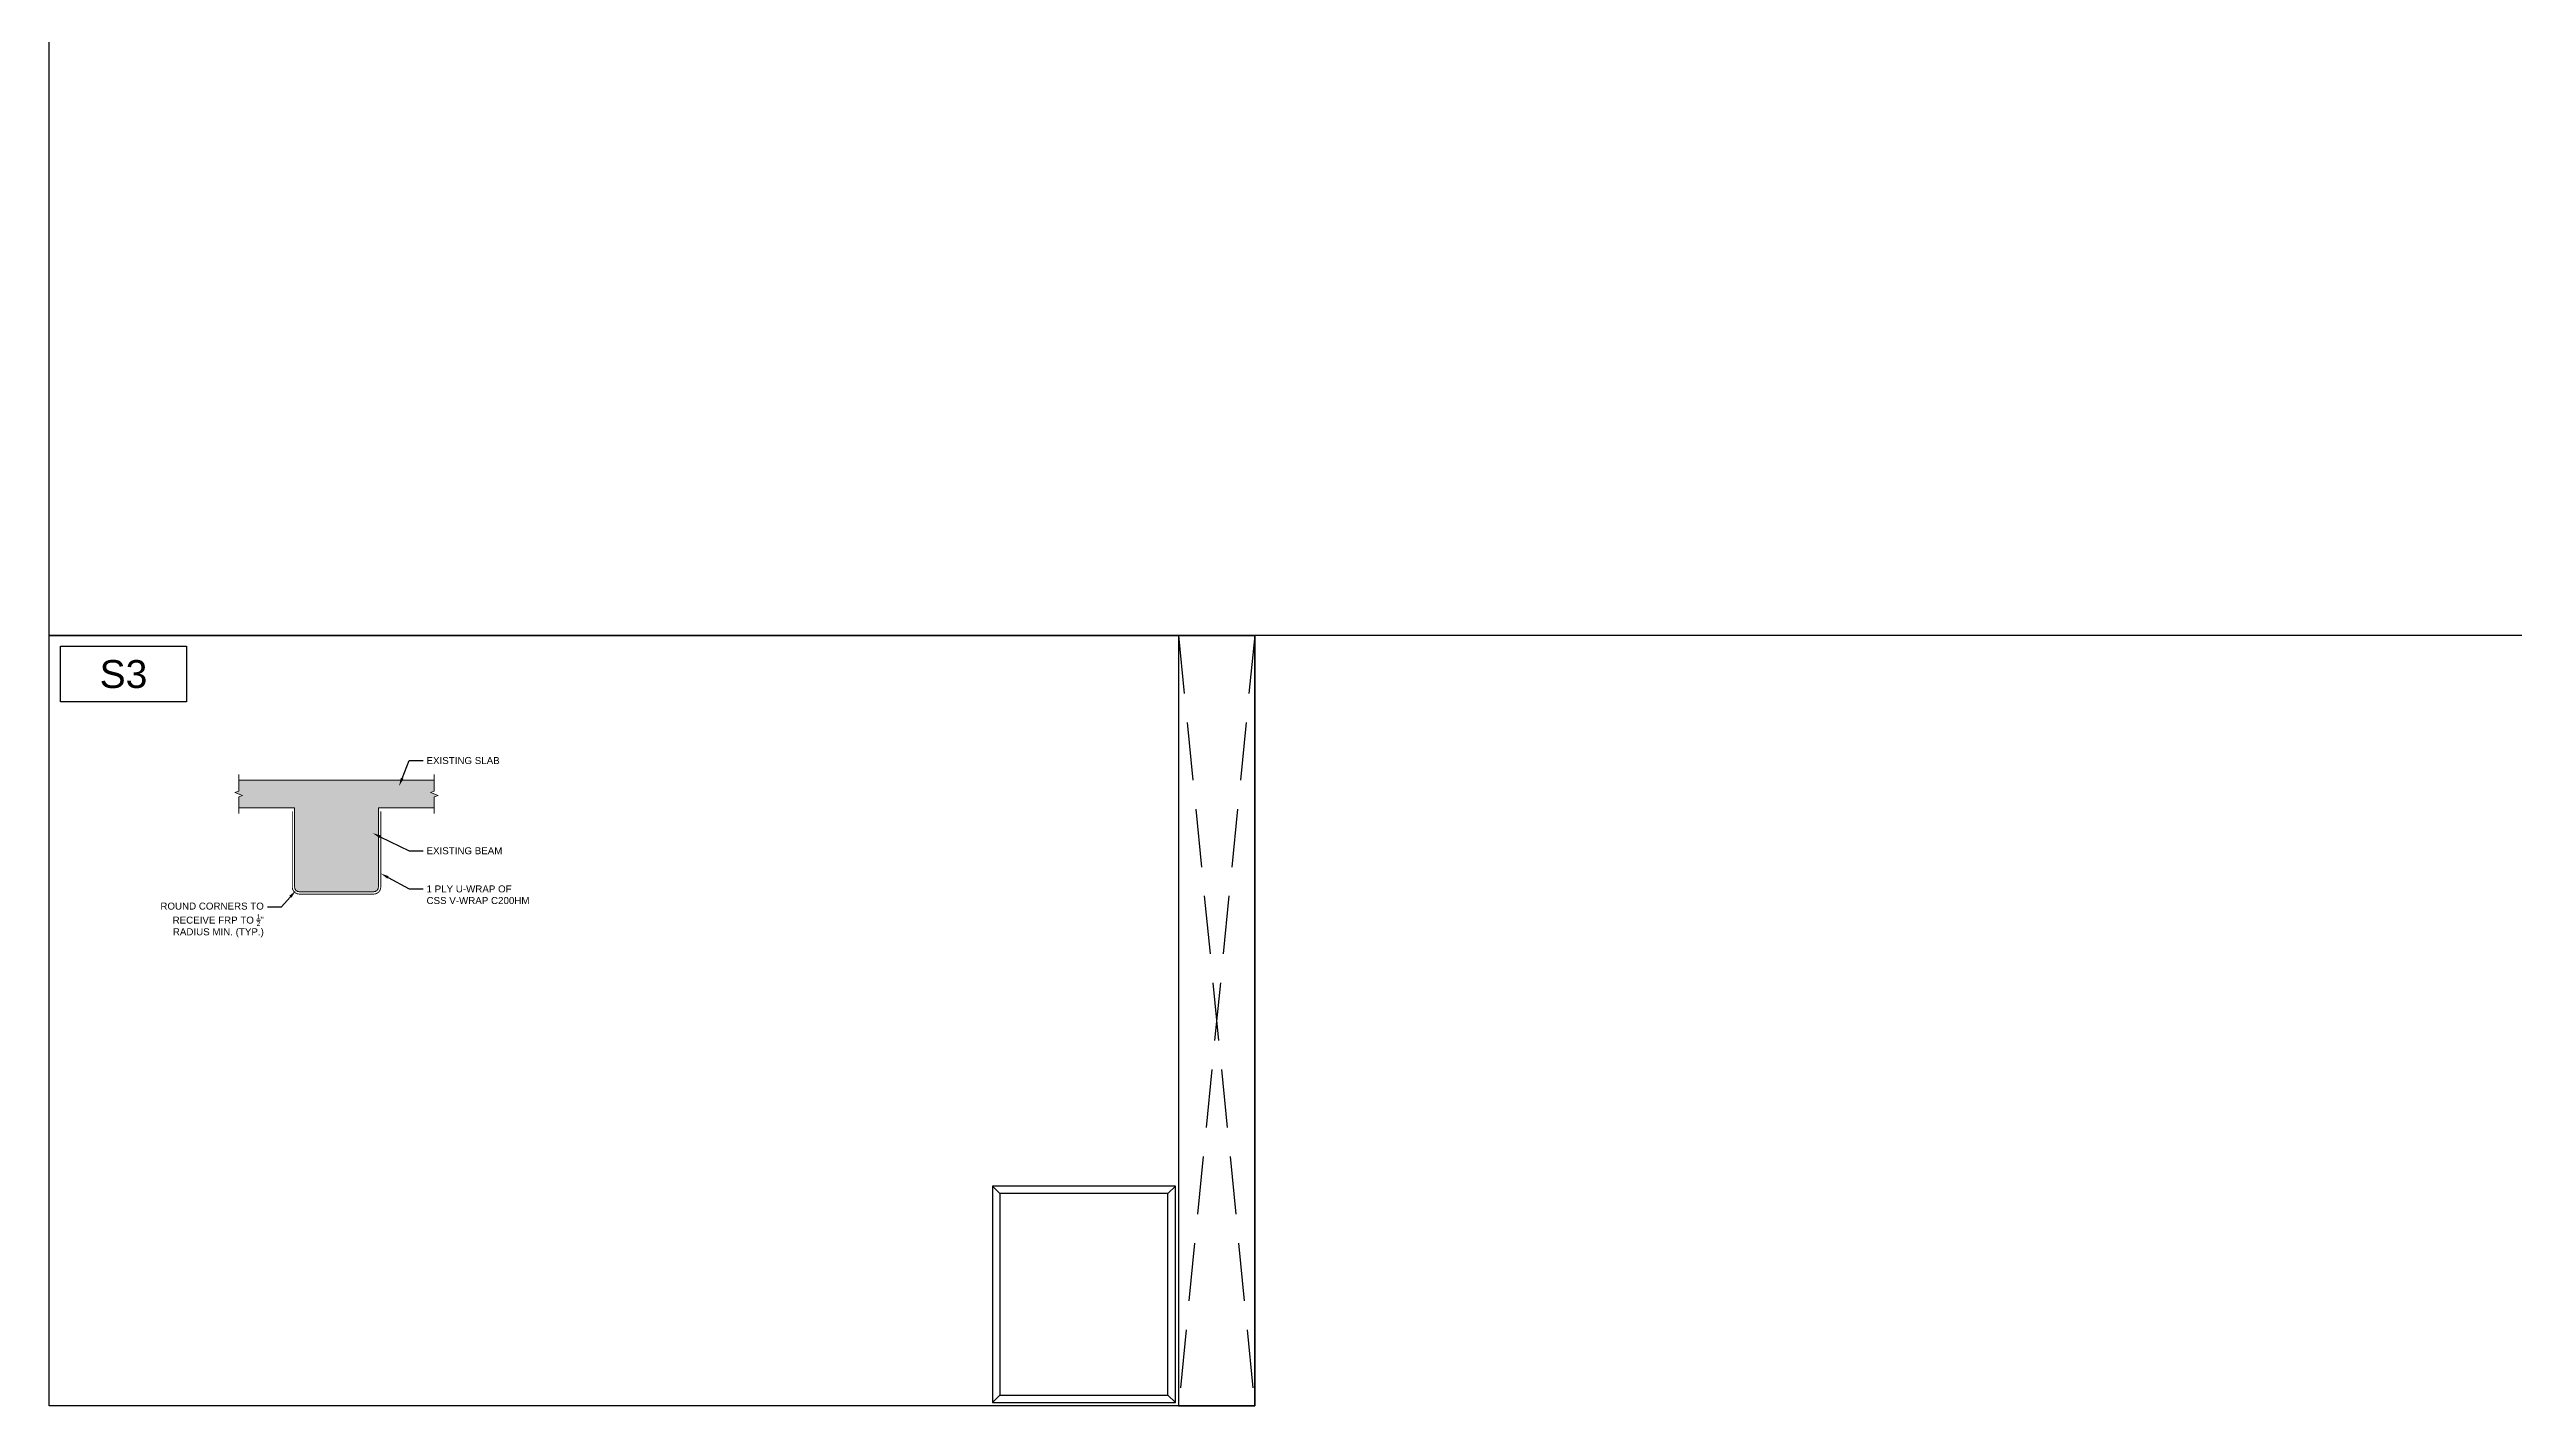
# Model space of a CAD drawing. Header units: inches. Extents: x 1159 to 5415, y 158 to 1829.
# Drawn here: x 3343 to 3873, y 158 to 450 of the extents above; entities that cross this region are included whole.
import ezdxf
from ezdxf import colors
from ezdxf.entities.mleader import LeaderData, LeaderLine
from ezdxf.math import Vec2, Vec3

# ---------------------------------------------------------------- set-up
doc = ezdxf.new("R2010")
doc.units = ezdxf.units.IN
doc.header["$MEASUREMENT"] = 0
doc.linetypes.add('HIDDEN', pattern=[0.375, 0.25, -0.125])
doc.layers.get('Defpoints').update_dxf_attribs({"color": 190})
for name, color, linetype, lineweight in [('STN-ANNO-TEXT', 3, 'Continuous', 20), ('STN-DIM-2', 142, 'Continuous', 13), ('STN-EXST-THK', 115, 'Continuous', 9), ('STN-FRP', 5, 'Continuous', 20), ('STN-GRID-ID', 6, 'Continuous', 20)]:
    doc.layers.add(name, color=color, linetype=linetype, lineweight=lineweight)
doc.layers.add('STN-CONCRETE HATCH', color=253, linetype='Continuous', lineweight=9, transparency=0.75)
doc.layers.add('STN-VPORT', color=30, linetype='Continuous', plot=False)
doc.styles.add('24', font='swiss.ttf', dxfattribs={"height": 1.5})
doc.styles.add('96', font='swiss.ttf', dxfattribs={"height": 6})

# ---------------------------------------------------------------- blocks, each defined once
blk = doc.blocks.new('*U126')
at = {"layer": 'STN-VPORT'}
blk.add_lwpolyline([(3466.14, 2814.83), (5538.14, 2814.83), (5538.14, 1490.3), (3466.14, 1490.3)], close=True, dxfattribs=at)
blk = doc.blocks.new('Stamp area')
at = {"layer": 'Defpoints'}
for p, q in [((-2.401, 2.852), (-2.501, 2.952)), ((-0.143, 2.852), (-0.043, 2.952)), ((-2.401, 0.142), (-2.501, 0.042)), ((-0.143, 0.142), (-0.043, 0.042))]:
    blk.add_line(p, q, dxfattribs=at)
for points in [[(-2.501, 0.042), (-0.043, 0.042), (-0.043, 2.952), (-2.501, 2.952)], [(-2.401, 0.142), (-0.143, 0.142), (-0.143, 2.852), (-2.401, 2.852)]]:
    blk.add_lwpolyline(points, close=True, dxfattribs=at)
blk = doc.blocks.new('*U169')
at = {"layer": 'STN-VPORT'}
for points in [[(3466.14, 1655.87), (3725.14, 1655.87), (3725.14, 1490.3), (3466.14, 1490.3)], [(3725.14, 1655.87), (3708.79, 1655.87), (3708.79, 1490.3), (3725.14, 1490.3)]]:
    blk.add_lwpolyline(points, close=True, dxfattribs=at)
at = {"layer": 'STN-VPORT', "linetype": 'HIDDEN', "ltscale": 50}
for points in [[(3708.79, 1655.87), (3725.14, 1490.3)], [(3725.14, 1655.87), (3708.79, 1490.3)]]:
    blk.add_lwpolyline(points, dxfattribs=at)
at = {"layer": 'STN-DIM-2', "xscale": 15.99010814684656, "yscale": 15.99010814684656, "zscale": 15.99010814684656}
blk.add_blockref('Stamp area', (3708.79, 1490.3), dxfattribs=at)

msp = doc.modelspace()

# ---------------------------------------------------------------- hatches: boundary and pattern name
at = {"layer": 'STN-CONCRETE HATCH'}
h = msp.add_hatch(color=256, dxfattribs=at)
h.dxf.hatch_style = 1
h.paths.add_polyline_path([(3414.173, 286.428), (3426.173, 286.428), (3426.173, 288.828), (3426.997, 289.128), (3425.349, 289.728), (3426.173, 290.028), (3426.173, 292.428), (3384.173, 292.428), (3384.173, 290.028), (3383.349, 289.728), (3384.997, 289.128), (3384.173, 288.828), (3384.173, 286.428), (3396.173, 286.428), (3396.173, 269.428, 0.4142136), (3397.173, 268.428), (3413.173, 268.428, 0.4142136), (3414.173, 269.428)])

# ---------------------------------------------------------------- linework, layer by layer
at = {"layer": 'STN-EXST-THK'}
for p, q in [((3384.173, 292.428), (3426.173, 292.428)), ((3396.173, 286.428), (3384.173, 286.428)), ((3426.173, 286.428), (3414.173, 286.428))]:
    msp.add_line(p, q, dxfattribs=at)
msp.add_lwpolyline([(3414.173, 286.428), (3414.173, 269.428, -0.4142136), (3413.173, 268.428), (3397.173, 268.428, -0.4142136), (3396.173, 269.428), (3396.173, 286.428)], format="xyb", dxfattribs=at)
at = {"layer": 'STN-FRP', "const_width": 0.2}
msp.add_lwpolyline([(3414.673, 285.72), (3414.673, 269.428, -0.4142136), (3413.173, 267.928), (3397.173, 267.928, -0.4142136), (3395.673, 269.428), (3395.673, 285.72)], format="xyb", dxfattribs=at)
at = {"layer": 'STN-GRID-ID', "linetype": 'Continuous'}
for points in [[(3384.173, 285.228), (3384.173, 288.828), (3384.997, 289.128), (3383.349, 289.728), (3384.173, 290.028), (3384.173, 293.628)], [(3426.173, 285.228), (3426.173, 288.828), (3426.997, 289.128), (3425.349, 289.728), (3426.173, 290.028), (3426.173, 293.628)]]:
    msp.add_lwpolyline(points, dxfattribs=at)

# ---------------------------------------------------------------- block references
at = {"layer": 'STN-VPORT'}
for name, p in [('*U126', (-122.68, -1166.806)), ('*U169', (-122.68, -1332.372))]:
    msp.add_blockref(name, p, dxfattribs=at)

# ---------------------------------------------------------------- texts
at = {"layer": 'STN-VPORT', "insert": (3359.401, 315.182), "char_height": 6, "width": 21.1366, "attachment_point": 5, "style": '96', "bg_fill": 16, "box_fill_scale": 1.5, "bg_fill_color": 256, "bg_fill_transparency": 0}
msp.add_mtext('S3', dxfattribs=at)

# ---------------------------------------------------------------- leaders
at = {"layer": 'STN-ANNO-TEXT'}
ml = msp.add_multileader_mtext('Standard', dxfattribs=at)
ml.set_content('EXISTING SLAB', color=256, style='24')
ml.set_leader_properties()
ml.build(insert=Vec2(0, 0))
ml.multileader.update_dxf_attribs({"dogleg_length": 3, "arrow_head_size": 1.812})
ctx = ml.context
ctx.base_point, ctx.char_height, ctx.arrow_head_size, ctx.landing_gap_size, ctx.plane_origin = Vec3(3423.767, 296.604), 1.5, 1.812, 0.75, Vec3(3441.764, 277.019)
notes = []
notes.append((ctx, [(0, (1, 1, 0), (3420.767, 296.604), (1, 0), 3, [(0, [(3418.606, 291.102)], 0, [])])]))
ctx.mtext.insert, ctx.mtext.flow_direction = Vec3(3424.517, 297.374), 5
ml = msp.add_multileader_mtext('Standard', dxfattribs=at)
ml.set_content('EXISTING BEAM', color=256, style='24')
ml.set_leader_properties()
ml.build(insert=Vec2(0, 0))
ml.multileader.update_dxf_attribs({"dogleg_length": 3, "arrow_head_size": 1.812})
ctx = ml.context
ctx.base_point, ctx.char_height, ctx.arrow_head_size, ctx.landing_gap_size, ctx.plane_origin = Vec3(3423.767, 277.214), 1.5, 1.812, 0.75, Vec3(3418.007, 286.705)
notes.append((ctx, [(0, (1, 1, 0), (3420.767, 277.214), (1, 0), 3, [(0, [(3412.937, 281.04)], 0, [])])]))
ctx.mtext.insert, ctx.mtext.flow_direction = Vec3(3424.517, 277.985), 5
ml = msp.add_multileader_mtext('Standard', dxfattribs=at)
ml.set_content('1 PLY U-WRAP OF\\PCSS V-WRAP C200HM', color=256, style='24')
ml.set_leader_properties()
ml.build(insert=Vec2(0, 0))
ml.multileader.update_dxf_attribs({"dogleg_length": 3, "arrow_head_size": 1.812})
ctx = ml.context
ctx.base_point, ctx.char_height, ctx.arrow_head_size, ctx.landing_gap_size, ctx.plane_origin = Vec3(3423.767, 269.014), 1.5, 1.812, 0.75, Vec3(3397.593, 279.148)
notes.append((ctx, [(1, (1, 1, 0), (3420.767, 269.014), (1, 0), 3, [(0, [(3414.673, 272.361)], 0, [])])]))
ctx.mtext.insert, ctx.mtext.flow_direction = Vec3(3424.517, 269.785), 5
ml = msp.add_multileader_mtext('Standard', dxfattribs=at)
ml.set_content('\\A1;ROUND CORNERS TO RECEIVE FRP TO {\\H0.7x;\\S1/2;}" RADIUS MIN. (TYP.)', color=256, style='24')
ml.set_leader_properties()
ml.build(insert=Vec2(0, 0))
ml.multileader.update_dxf_attribs({"dogleg_length": 3, "arrow_head_size": 1.812})
ctx = ml.context
ctx.base_point, ctx.char_height, ctx.arrow_head_size, ctx.landing_gap_size, ctx.plane_origin = Vec3(3367.614, 265.122), 1.5, 1.812, 0.75, Vec3(3396.466, 268.72)
ctx.text_align_type = 2
notes.append((ctx, [(0, (1, 1, 0), (3393.309, 265.122), (-1, 0), 3, [(0, [(3396.466, 268.72)], 0, [])])]))
ctx.mtext.insert, ctx.mtext.width, ctx.mtext.alignment, ctx.mtext.flow_direction = Vec3(3389.559, 266.088), 23.08709, 3, 5
for ctx, leaders in notes:
    for number, flags, end, landing, length, lines in leaders:
        leader = LeaderData()
        leader.index, (leader.has_last_leader_line, leader.has_dogleg_vector, leader.attachment_direction) = number, flags
        leader.last_leader_point, leader.dogleg_vector, leader.dogleg_length = Vec3(end), Vec3(landing), length
        for number, points, colour, breaks in lines:
            line = LeaderLine()
            line.index, line.vertices, line.color, line.breaks = number, Vec3.list(points), colors.encode_raw_color(colour), breaks
            leader.lines.append(line)
        ctx.leaders.append(leader)

doc.saveas('drawing.dxf')
